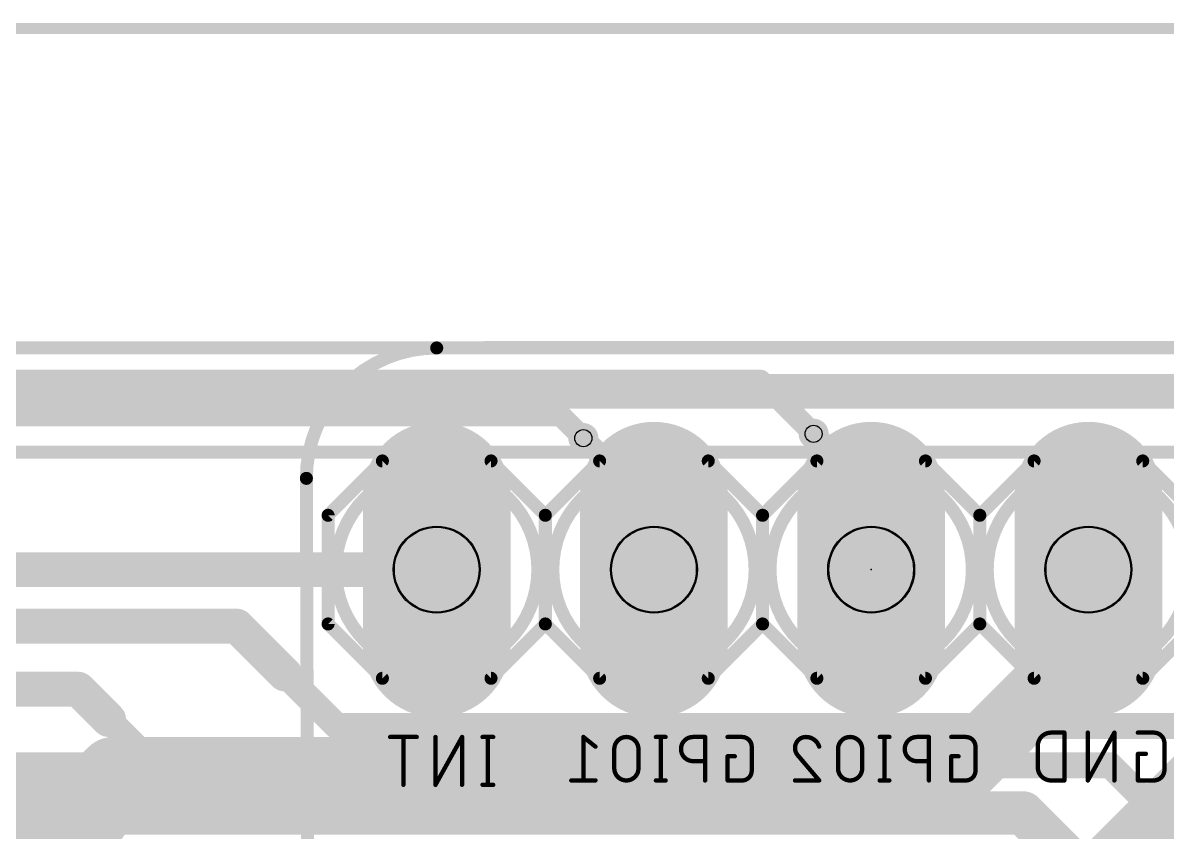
# Model space of a CAD drawing. Extents: x 6 to 264, y 30 to 75.
# Drawn here: x 183.83 to 197.21, y 59.75 to 69.2 of the extents above; entities that cross this region are included whole.
import ezdxf

# ---------------------------------------------------------------- set-up
doc = ezdxf.new("R2010")
doc.units = 0
for name, color, linetype in [('1', 12, 'CONTINUOUS'), ('100', 3, 'CONTINUOUS'), ('101', 190, 'CONTINUOUS'), ('16', 132, 'CONTINUOUS'), ('17', 110, 'CONTINUOUS'), ('18', 110, 'CONTINUOUS'), ('20', 31, 'CONTINUOUS'), ('21', 253, 'CONTINUOUS'), ('23', 53, 'CONTINUOUS'), ('26', 253, 'CONTINUOUS'), ('29', 253, 'CONTINUOUS'), ('30', 253, 'CONTINUOUS'), ('44', 253, 'CONTINUOUS'), ('47', 253, 'CONTINUOUS'), ('51', 253, 'CONTINUOUS')]:
    doc.layers.add(name, color=color, linetype=linetype)

# ---------------------------------------------------------------- blocks, each defined once
blk = doc.blocks.new('RECT')
blk.add_solid([(-0.5, -0.5), (0.5, -0.5), (-0.5, 0.5), (0.5, 0.5)])
blk = doc.blocks.new('LONGP100')
at = {"const_width": 1}
blk.add_lwpolyline([(-0.5, 0), (0.5, 0)], dxfattribs=at)
at = {"const_width": 0.5}
for points in [[(-0.5, 0.25, 1), (-0.5, -0.25)], [(0.5, -0.25, 1), (0.5, 0.25)]]:
    blk.add_lwpolyline(points, format="xyb", dxfattribs=at)
blk = doc.blocks.new('ROUNDV')
at = {"const_width": 0.5}
blk.add_lwpolyline([(0, -0.25, 1), (0, 0.25, 1), (0, -0.25)], format="xyb", dxfattribs=at)

msp = doc.modelspace()

# ---------------------------------------------------------------- linework, layer by layer
at = {"layer": '1'}
for points, const_width in [([(199.7964, 64.897), (62.7126, 64.897)], 0.4064), ([(193.0781, 64.4017), (193.7258, 63.754)], 0.254), ([(190.3857, 64.3509), (191.0842, 63.6524)], 0.254), ([(193.7258, 63.754), (193.7258, 63.5)], 0.254), ([(191.0842, 63.6524), (191.0842, 63.5508)], 0.254), ([(188.6712, 62.8142), (65.8622, 62.8142)], 0.4064), ([(186.3344, 62.1538), (66.3194, 62.1538)], 0.4064), ([(186.8932, 61.595), (186.3344, 62.1538)], 0.4064), ([(187.5028, 60.9854), (186.8932, 61.595)], 0.3048), ([(184.4802, 61.4172), (66.4718, 61.4172)], 0.4064), ([(184.8358, 61.0616), (184.4802, 61.4172)], 0.4064), ([(185.3692, 60.5282), (184.8358, 61.0616)], 0.3048), ([(197.4596, 60.9854), (187.5028, 60.9854)], 0.3048), ([(196.5452, 60.5282), (185.3692, 60.5282)], 0.3048), ([(196.5452, 60.5282), (198.1962, 58.8772)], 0.3048), ([(195.5292, 59.9694), (66.8274, 59.9694)], 0.508), ([(197.4342, 58.0644), (195.5292, 59.9694)], 0.508)]:
    msp.add_lwpolyline(points, dxfattribs=dict(at, const_width=const_width))
for points, const_width in [([(193.123, 64.4466, 1), (193.0332, 64.3568)], 0.127), ([(190.4306, 64.3958, 1), (190.3408, 64.306)], 0.127), ([(193.7893, 63.754, 1), (193.6623, 63.754)], 0.127), ([(193.6809, 63.7091, 1), (193.7707, 63.7989)], 0.127), ([(191.1477, 63.6524, 1), (191.0207, 63.6524)], 0.127), ([(191.0393, 63.6075, 1), (191.1291, 63.6973)], 0.127), ([(191.0207, 63.5508, 1), (191.1477, 63.5508)], 0.127), ([(193.6623, 63.5, 1), (193.7893, 63.5)], 0.127), ([(188.6712, 62.7126, 1), (188.6712, 62.9158)], 0.2032), ([(186.4062, 62.2256, 1), (186.2626, 62.082)], 0.2032), ([(186.3344, 62.0522, 1), (186.3344, 62.2554)], 0.2032), ([(186.8214, 61.5232, 1), (186.965, 61.6668)], 0.2032), ([(186.9471, 61.6489, 1), (186.8393, 61.5411)], 0.1524), ([(184.552, 61.489, 1), (184.4084, 61.3454)], 0.2032), ([(184.4802, 61.3156, 1), (184.4802, 61.5188)], 0.2032), ([(184.764, 60.9898, 1), (184.9076, 61.1334)], 0.2032), ([(184.8897, 61.1155, 1), (184.7819, 61.0077)], 0.1524), ([(187.5028, 61.0616, 1), (187.5028, 60.9092)], 0.1524), ([(187.4489, 60.9315, 1), (187.5567, 61.0393)], 0.1524), ([(185.3692, 60.6044, 1), (185.3692, 60.452)], 0.1524), ([(185.3153, 60.4743, 1), (185.4231, 60.5821)], 0.1524), ([(196.5991, 60.5821, 1), (196.4913, 60.4743)], 0.1524), ([(196.5452, 60.452, 1), (196.5452, 60.6044)], 0.1524), ([(195.619, 60.0592, 1), (195.4394, 59.8796)], 0.254), ([(195.5292, 59.8424, 1), (195.5292, 60.0964)], 0.254)]:
    msp.add_lwpolyline(points, format="xyb", dxfattribs=dict(at, const_width=const_width))
at = {"layer": '100'}
for points, const_width in [([(188.6712, 65.405, 0.4142), (187.1472, 63.881)], 0.1524), ([(188.6712, 65.4431, 1), (188.6712, 65.3669)], 0.0762), ([(188.6712, 65.3669, 1), (188.6712, 65.4431)], 0.0762), ([(187.1853, 63.8811, 1), (187.1091, 63.8809)], 0.0762), ([(187.1091, 63.881, 1), (187.1853, 63.881)], 0.0762)]:
    msp.add_lwpolyline(points, format="xyb", dxfattribs=dict(at, const_width=const_width))
at = {"layer": '100', "const_width": 0.1524}
for points in [[(188.6712, 65.405), (199.0852, 65.405)], [(187.1726, 55.9054), (187.1472, 63.881)]]:
    msp.add_lwpolyline(points, dxfattribs=at)
at = {"layer": '101'}
for points, const_width in [([(188.6712, 65.405, 0.4142), (187.1472, 63.881)], 0.1524), ([(188.6712, 65.4431, 1), (188.6712, 65.3669)], 0.0762), ([(188.6712, 65.3669, 1), (188.6712, 65.4431)], 0.0762), ([(187.1853, 63.8811, 1), (187.1091, 63.8809)], 0.0762), ([(188.6712, 61.6313, 1), (188.6712, 63.9971, 1), (188.6712, 61.6313)], 0.1524), ([(191.2112, 61.6313, 1), (191.2112, 63.9971, 1), (191.2112, 61.6313)], 0.1524), ([(193.7512, 61.6313, 1), (193.7512, 63.9971, 1), (193.7512, 61.6313)], 0.1524), ([(196.2912, 61.6313, 1), (196.2912, 63.9971, 1), (196.2912, 61.6313)], 0.1524), ([(187.1091, 63.881, 1), (187.1853, 63.881)], 0.0762)]:
    msp.add_lwpolyline(points, format="xyb", dxfattribs=dict(at, const_width=const_width))
at = {"layer": '101', "const_width": 0.1524}
for points in [[(188.6712, 65.405), (199.0852, 65.405)], [(187.1726, 55.9054), (187.1472, 63.881)]]:
    msp.add_lwpolyline(points, dxfattribs=at)
at = {"layer": '16'}
for points, const_width in [([(192.4558, 65.024), (25.6032, 65.024)], 0.254), ([(192.4558, 65.024), (193.0781, 64.4017)], 0.254), ([(190.119, 64.6176), (27.559, 64.6176)], 0.254), ([(190.3857, 64.3509), (190.119, 64.6176)], 0.254), ([(193.7512, 63.7286), (193.0781, 64.4017)], 0.254), ([(191.2112, 63.5254), (190.3857, 64.3509)], 0.254), ([(55.626, 64.1858), (197.4596, 64.1858)], 0.1524), ([(193.7512, 62.8142), (193.7512, 63.7286)], 0.254), ([(191.2112, 62.8142), (191.2112, 63.5254)], 0.254), ([(196.2912, 62.8142), (196.2912, 61.9506)], 0.8128), ([(196.2912, 61.9506), (194.7926, 60.452)], 0.8128), ([(198.8312, 61.595), (196.5706, 59.3344)], 0.8128), ([(184.8866, 60.452), (184.4802, 60.0456)], 0.8128), ([(194.7926, 60.452), (184.8866, 60.452)], 0.8128), ([(184.4802, 60.0456), (73.0758, 60.0456)], 1.27)]:
    msp.add_lwpolyline(points, dxfattribs=dict(at, const_width=const_width))
for points, const_width in [([(192.5007, 65.0689, 1), (192.4109, 64.9791)], 0.127), ([(192.4558, 64.9605, 1), (192.4558, 65.0875)], 0.127), ([(190.1639, 64.6625, 1), (190.0741, 64.5727)], 0.127), ([(190.119, 64.5541, 1), (190.119, 64.6811)], 0.127), ([(193.123, 64.4466, 1), (193.0332, 64.3568)], 0.127), ([(193.0332, 64.3568, 1), (193.123, 64.4466)], 0.127), ([(190.4306, 64.3958, 1), (190.3408, 64.306)], 0.127), ([(190.3408, 64.306, 1), (190.4306, 64.3958)], 0.127), ([(193.8147, 63.7286, 1), (193.6877, 63.7286)], 0.127), ([(193.7063, 63.6837, 1), (193.7961, 63.7735)], 0.127), ([(191.2747, 63.5254, 1), (191.1477, 63.5254)], 0.127), ([(191.1663, 63.4805, 1), (191.2561, 63.5703)], 0.127), ([(196.4944, 62.8142, 1), (196.088, 62.8142)], 0.4064), ([(191.1477, 62.8142, 1), (191.2747, 62.8142)], 0.127), ([(193.6877, 62.8142, 1), (193.8147, 62.8142)], 0.127), ([(196.4349, 61.8069, 1), (196.1475, 62.0943)], 0.4064), ([(196.088, 61.9506, 1), (196.4944, 61.9506)], 0.4064), ([(184.8866, 60.6552, 1), (184.8866, 60.2488)], 0.4064), ([(185.0303, 60.3083, 1), (184.7429, 60.5957)], 0.4064), ([(194.6489, 60.5957, 1), (194.9363, 60.3083)], 0.4064), ([(194.7926, 60.2488, 1), (194.7926, 60.6552)], 0.4064), ([(184.4802, 59.7281, 1), (184.4802, 60.3631)], 0.635), ([(184.3365, 60.1893, 1), (184.6239, 59.9019)], 0.4064)]:
    msp.add_lwpolyline(points, format="xyb", dxfattribs=dict(at, const_width=const_width))
at = {"layer": '20', "const_width": 0.1524}
msp.add_lwpolyline([(181.0766, 65.405), (249.6058, 65.4304)], dxfattribs=at)
at = {"layer": '20'}
for centre in [(188.6712, 62.8142), (191.2112, 62.8142), (193.7512, 62.8142), (196.2912, 62.8142)]:
    msp.add_circle(centre, 0.4953, dxfattribs=at)
at = {"layer": '21', "const_width": 0.1524}
for points in [[(187.4012, 63.4492), (188.0362, 64.0842)], [(188.0362, 64.0842), (189.3062, 64.0842)], [(189.9412, 63.4492), (189.3062, 64.0842)], [(189.9412, 63.4492), (190.5762, 64.0842)], [(190.5762, 64.0842), (191.8462, 64.0842)], [(192.4812, 63.4492), (191.8462, 64.0842)], [(192.4812, 63.4492), (193.1162, 64.0842)], [(193.1162, 64.0842), (194.3862, 64.0842)], [(194.3862, 64.0842), (195.0212, 63.4492)], [(195.0212, 63.4492), (195.6562, 64.0842)], [(195.6562, 64.0842), (196.9262, 64.0842)], [(196.9262, 64.0842), (197.5612, 63.4492)], [(187.4012, 62.1792), (187.4012, 63.4492)], [(189.9412, 62.1792), (189.9412, 63.4492)], [(192.4812, 62.1792), (192.4812, 63.4492)], [(195.0212, 62.1792), (195.0212, 63.4492)], [(188.0362, 61.5442), (187.4012, 62.1792)], [(189.3062, 61.5442), (189.9412, 62.1792)], [(190.5762, 61.5442), (189.9412, 62.1792)], [(191.8462, 61.5442), (192.4812, 62.1792)], [(193.1162, 61.5442), (192.4812, 62.1792)], [(195.0212, 62.1792), (194.3862, 61.5442)], [(195.6562, 61.5442), (195.0212, 62.1792)], [(197.5612, 62.1792), (196.9262, 61.5442)], [(189.3062, 61.5442), (188.0362, 61.5442)], [(191.8462, 61.5442), (190.5762, 61.5442)], [(194.3862, 61.5442), (193.1162, 61.5442)], [(196.9262, 61.5442), (195.6562, 61.5442)]]:
    msp.add_lwpolyline(points, dxfattribs=at)
at = {"layer": '21', "const_width": 0.0762}
for points in [[(188.0362, 64.1223, 1), (188.0362, 64.0461)], [(188.0631, 64.0573, 1), (188.0093, 64.1111)], [(189.3331, 64.1111, 1), (189.2793, 64.0573)], [(189.3062, 64.0461, 1), (189.3062, 64.1223)], [(190.5762, 64.1223, 1), (190.5762, 64.0461)], [(190.6031, 64.0573, 1), (190.5493, 64.1111)], [(191.8731, 64.1111, 1), (191.8193, 64.0573)], [(191.8462, 64.0461, 1), (191.8462, 64.1223)], [(193.1162, 64.1223, 1), (193.1162, 64.0461)], [(193.1431, 64.0573, 1), (193.0893, 64.1111)], [(194.4131, 64.1111, 1), (194.3593, 64.0573)], [(194.3862, 64.0461, 1), (194.3862, 64.1223)], [(195.6562, 64.1223, 1), (195.6562, 64.0461)], [(195.6831, 64.0573, 1), (195.6293, 64.1111)], [(196.9531, 64.1111, 1), (196.8993, 64.0573)], [(196.9262, 64.0461, 1), (196.9262, 64.1223)], [(187.4393, 63.4492, 1), (187.3631, 63.4492)], [(187.3743, 63.4761, 1), (187.4281, 63.4223)], [(189.9793, 63.4492, 1), (189.9031, 63.4492)], [(189.9143, 63.4761, 1), (189.9681, 63.4223)], [(189.9143, 63.4223, 1), (189.9681, 63.4761)], [(192.5193, 63.4492, 1), (192.4431, 63.4492)], [(192.4543, 63.4761, 1), (192.5081, 63.4223)], [(192.4543, 63.4223, 1), (192.5081, 63.4761)], [(195.0593, 63.4492, 1), (194.9831, 63.4492)], [(194.9943, 63.4761, 1), (195.0481, 63.4223)], [(194.9943, 63.4223, 1), (195.0481, 63.4761)], [(187.3631, 62.1792, 1), (187.4393, 62.1792)], [(187.4281, 62.2061, 1), (187.3743, 62.1523)], [(189.9031, 62.1792, 1), (189.9793, 62.1792)], [(189.9681, 62.2061, 1), (189.9143, 62.1523)], [(189.9681, 62.1523, 1), (189.9143, 62.2061)], [(192.4431, 62.1792, 1), (192.5193, 62.1792)], [(192.5081, 62.2061, 1), (192.4543, 62.1523)], [(192.5081, 62.1523, 1), (192.4543, 62.2061)], [(194.9831, 62.1792, 1), (195.0593, 62.1792)], [(195.0481, 62.2061, 1), (194.9943, 62.1523)], [(195.0481, 62.1523, 1), (194.9943, 62.2061)], [(188.0362, 61.5823, 1), (188.0362, 61.5061)], [(188.0093, 61.5173, 1), (188.0631, 61.5711)], [(189.2793, 61.5711, 1), (189.3331, 61.5173)], [(189.3062, 61.5061, 1), (189.3062, 61.5823)], [(190.5762, 61.5823, 1), (190.5762, 61.5061)], [(190.5493, 61.5173, 1), (190.6031, 61.5711)], [(191.8193, 61.5711, 1), (191.8731, 61.5173)], [(191.8462, 61.5061, 1), (191.8462, 61.5823)], [(193.1162, 61.5823, 1), (193.1162, 61.5061)], [(193.0893, 61.5173, 1), (193.1431, 61.5711)], [(194.3593, 61.5711, 1), (194.4131, 61.5173)], [(194.3862, 61.5061, 1), (194.3862, 61.5823)], [(195.6562, 61.5823, 1), (195.6562, 61.5061)], [(195.6293, 61.5173, 1), (195.6831, 61.5711)], [(196.8993, 61.5711, 1), (196.9531, 61.5173)], [(196.9262, 61.5061, 1), (196.9262, 61.5823)]]:
    msp.add_lwpolyline(points, format="xyb", dxfattribs=at)
at = {"layer": '23'}
msp.add_point((193.7512, 62.8142), dxfattribs=at)
at = {"layer": '26', "const_width": 0.0508}
for points in [[(188.4372, 60.8584), (188.1267, 60.8584)], [(188.282, 60.2996), (188.282, 60.8584)], [(188.9675, 60.8584), (188.6571, 60.2996)], [(188.6571, 60.2996), (188.6571, 60.8584)], [(188.9675, 60.2996), (188.9675, 60.8584)], [(189.3316, 60.8584), (189.2074, 60.8584)], [(189.2695, 60.8584), (189.2695, 60.2996)], [(190.5269, 60.7455), (190.3858, 60.8584)], [(190.3858, 60.8584), (190.3858, 60.3504)], [(191.3475, 60.8584), (191.2346, 60.8584)], [(191.2911, 60.8584), (191.2911, 60.3504)], [(191.8098, 60.8584), (191.6687, 60.8584)], [(191.8098, 60.3504), (191.8098, 60.8584)], [(192.2413, 60.8584), (192.072, 60.8584)], [(193.9637, 60.8584), (193.8508, 60.8584)], [(193.9073, 60.8584), (193.9073, 60.3504)], [(194.426, 60.8584), (194.2849, 60.8584)], [(194.426, 60.3504), (194.426, 60.8584)], [(194.8575, 60.8584), (194.6882, 60.8584)], [(196.0098, 60.9092), (195.8546, 60.9092)], [(196.0098, 60.3504), (196.0098, 60.9092)], [(196.595, 60.9092), (196.2845, 60.3504)], [(196.2845, 60.3504), (196.2845, 60.9092)], [(196.595, 60.3504), (196.595, 60.9092)], [(197.056, 60.9092), (196.8698, 60.9092)], [(190.7476, 60.7173), (190.7476, 60.4915)], [(191.0298, 60.4915), (191.0298, 60.7173)], [(192.3542, 60.4633), (192.3542, 60.7455)], [(193.3638, 60.7173), (193.3638, 60.4915)], [(193.646, 60.4915), (193.646, 60.7173)], [(194.9704, 60.4633), (194.9704, 60.7455)], [(195.6993, 60.754), (195.6993, 60.5056)], [(197.1802, 60.4746), (197.1802, 60.785)], [(192.1566, 60.6326), (192.072, 60.6326)], [(192.072, 60.6326), (192.072, 60.3504)], [(192.9032, 60.6326), (193.1431, 60.3504)], [(194.7728, 60.6326), (194.6882, 60.6326)], [(194.6882, 60.6326), (194.6882, 60.3504)], [(196.9629, 60.6608), (196.8698, 60.6608)], [(196.8698, 60.6608), (196.8698, 60.3504)], [(191.6687, 60.5762), (191.8098, 60.5762)], [(194.2849, 60.5762), (194.426, 60.5762)], [(190.5269, 60.3504), (190.2447, 60.3504)], [(191.3475, 60.3504), (191.2346, 60.3504)], [(192.072, 60.3504), (192.2413, 60.3504)], [(193.1431, 60.3504), (192.8609, 60.3504)], [(193.9637, 60.3504), (193.8508, 60.3504)], [(194.6882, 60.3504), (194.8575, 60.3504)], [(195.8546, 60.3504), (196.0098, 60.3504)], [(196.8698, 60.3504), (197.056, 60.3504)], [(189.3316, 60.2996), (189.2074, 60.2996)]]:
    msp.add_lwpolyline(points, dxfattribs=at)
at = {"layer": '26'}
for points, const_width in [([(188.1267, 60.8711, 1), (188.1267, 60.8457)], 0.0254), ([(188.2947, 60.8584, 1), (188.2693, 60.8584)], 0.0254), ([(188.4372, 60.8457, 1), (188.4372, 60.8711)], 0.0254), ([(188.6698, 60.8584, 1), (188.6444, 60.8584)], 0.0254), ([(188.9802, 60.8584, 1), (188.9548, 60.8584)], 0.0254), ([(188.9786, 60.8522, 1), (188.9564, 60.8646)], 0.0254), ([(189.2074, 60.8711, 1), (189.2074, 60.8457)], 0.0254), ([(189.2822, 60.8584, 1), (189.2568, 60.8584)], 0.0254), ([(189.3316, 60.8457, 1), (189.3316, 60.8711)], 0.0254), ([(190.3937, 60.8683, 1), (190.3779, 60.8485)], 0.0254), ([(190.3985, 60.8584, 1), (190.3731, 60.8584)], 0.0254), ([(191.0298, 60.7173, 1), (190.7476, 60.7173)], 0.0508), ([(191.2346, 60.8711, 1), (191.2346, 60.8457)], 0.0254), ([(191.3038, 60.8584, 1), (191.2784, 60.8584)], 0.0254), ([(191.3475, 60.8457, 1), (191.3475, 60.8711)], 0.0254), ([(191.6687, 60.8584, 1), (191.6687, 60.5762)], 0.0508), ([(191.6687, 60.8711, 1), (191.6687, 60.8457)], 0.0254), ([(191.6687, 60.8457, 1), (191.6687, 60.8711)], 0.0254), ([(191.8225, 60.8584, 1), (191.7971, 60.8584)], 0.0254), ([(191.8098, 60.8457, 1), (191.8098, 60.8711)], 0.0254), ([(192.072, 60.8711, 1), (192.072, 60.8457)], 0.0254), ([(192.3542, 60.7455, 0.4142), (192.2413, 60.8584)], 0.0508), ([(192.2413, 60.8711, 1), (192.2413, 60.8457)], 0.0254), ([(192.2413, 60.8457, 1), (192.2413, 60.8711)], 0.0254), ([(192.9879, 60.8584, 0.4142), (192.8609, 60.7314)], 0.0508), ([(193.1431, 60.7455, 0.3252), (192.9879, 60.8584)], 0.0508), ([(192.9879, 60.8711, 1), (192.9879, 60.8457)], 0.0254), ([(192.9879, 60.8457, 1), (192.9879, 60.8711)], 0.0254), ([(193.646, 60.7173, 1), (193.3638, 60.7173)], 0.0508), ([(193.8508, 60.8711, 1), (193.8508, 60.8457)], 0.0254), ([(193.92, 60.8584, 1), (193.8946, 60.8584)], 0.0254), ([(193.9637, 60.8457, 1), (193.9637, 60.8711)], 0.0254), ([(194.2849, 60.8584, 1), (194.2849, 60.5762)], 0.0508), ([(194.2849, 60.8711, 1), (194.2849, 60.8457)], 0.0254), ([(194.2849, 60.8457, 1), (194.2849, 60.8711)], 0.0254), ([(194.4387, 60.8584, 1), (194.4133, 60.8584)], 0.0254), ([(194.426, 60.8457, 1), (194.426, 60.8711)], 0.0254), ([(194.6882, 60.8711, 1), (194.6882, 60.8457)], 0.0254), ([(194.9704, 60.7455, 0.4142), (194.8575, 60.8584)], 0.0508), ([(194.8575, 60.8711, 1), (194.8575, 60.8457)], 0.0254), ([(194.8575, 60.8457, 1), (194.8575, 60.8711)], 0.0254), ([(195.8546, 60.9092, 0.4142), (195.6993, 60.754)], 0.0508), ([(195.8546, 60.9219, 1), (195.8546, 60.8965)], 0.0254), ([(195.8546, 60.8965, 1), (195.8546, 60.9219)], 0.0254), ([(196.0225, 60.9092, 1), (195.9971, 60.9092)], 0.0254), ([(196.0098, 60.8965, 1), (196.0098, 60.9219)], 0.0254), ([(196.2972, 60.9092, 1), (196.2718, 60.9092)], 0.0254), ([(196.6077, 60.9092, 1), (196.5823, 60.9092)], 0.0254), ([(196.6061, 60.903, 1), (196.5839, 60.9154)], 0.0254), ([(196.8698, 60.9219, 1), (196.8698, 60.8965)], 0.0254), ([(197.1802, 60.785, 0.4142), (197.056, 60.9092)], 0.0508), ([(197.056, 60.9219, 1), (197.056, 60.8965)], 0.0254), ([(197.056, 60.8965, 1), (197.056, 60.9219)], 0.0254), ([(190.519, 60.7356, 1), (190.5349, 60.7554)], 0.0254), ([(190.7603, 60.7173, 1), (190.7349, 60.7173)], 0.0254), ([(191.0425, 60.7173, 1), (191.0171, 60.7173)], 0.0254), ([(192.3669, 60.7455, 1), (192.3415, 60.7455)], 0.0254), ([(192.3415, 60.7455, 1), (192.3669, 60.7455)], 0.0254), ([(192.8609, 60.7314, 0.2053), (192.9032, 60.6326)], 0.0508), ([(192.8736, 60.7314, 1), (192.8482, 60.7314)], 0.0254), ([(192.8482, 60.7314, 1), (192.8736, 60.7314)], 0.0254), ([(193.131, 60.7416, 1), (193.1552, 60.7494)], 0.0254), ([(193.3765, 60.7173, 1), (193.3511, 60.7173)], 0.0254), ([(193.6587, 60.7173, 1), (193.6333, 60.7173)], 0.0254), ([(194.9831, 60.7455, 1), (194.9577, 60.7455)], 0.0254), ([(194.9577, 60.7455, 1), (194.9831, 60.7455)], 0.0254), ([(195.712, 60.754, 1), (195.6866, 60.754)], 0.0254), ([(195.6866, 60.754, 1), (195.712, 60.754)], 0.0254), ([(197.1929, 60.785, 1), (197.1675, 60.785)], 0.0254), ([(197.1675, 60.785, 1), (197.1929, 60.785)], 0.0254), ([(190.7349, 60.7173, 1), (190.7603, 60.7173)], 0.0254), ([(191.0171, 60.7173, 1), (191.0425, 60.7173)], 0.0254), ([(192.072, 60.6453, 1), (192.072, 60.6199)], 0.0254), ([(192.0847, 60.6326, 1), (192.0593, 60.6326)], 0.0254), ([(192.1566, 60.6199, 1), (192.1566, 60.6453)], 0.0254), ([(192.9129, 60.6408, 1), (192.8936, 60.6244)], 0.0254), ([(192.8945, 60.6234, 1), (192.912, 60.6418)], 0.0254), ([(193.3511, 60.7173, 1), (193.3765, 60.7173)], 0.0254), ([(193.6333, 60.7173, 1), (193.6587, 60.7173)], 0.0254), ([(194.6882, 60.6453, 1), (194.6882, 60.6199)], 0.0254), ([(194.7009, 60.6326, 1), (194.6755, 60.6326)], 0.0254), ([(194.7728, 60.6199, 1), (194.7728, 60.6453)], 0.0254), ([(196.8698, 60.6735, 1), (196.8698, 60.6481)], 0.0254), ([(196.8825, 60.6608, 1), (196.8571, 60.6608)], 0.0254), ([(196.9629, 60.6481, 1), (196.9629, 60.6735)], 0.0254), ([(190.7476, 60.4915, 1), (191.0298, 60.4915)], 0.0508), ([(190.7603, 60.4915, 1), (190.7349, 60.4915)], 0.0254), ([(190.7349, 60.4915, 1), (190.7603, 60.4915)], 0.0254), ([(191.0425, 60.4915, 1), (191.0171, 60.4915)], 0.0254), ([(191.0171, 60.4915, 1), (191.0425, 60.4915)], 0.0254), ([(191.6687, 60.5889, 1), (191.6687, 60.5635)], 0.0254), ([(191.6687, 60.5635, 1), (191.6687, 60.5889)], 0.0254), ([(191.8098, 60.5635, 1), (191.8098, 60.5889)], 0.0254), ([(192.2413, 60.3504, 0.4142), (192.3542, 60.4633)], 0.0508), ([(192.3669, 60.4633, 1), (192.3415, 60.4633)], 0.0254), ([(192.3415, 60.4633, 1), (192.3669, 60.4633)], 0.0254), ([(193.3638, 60.4915, 1), (193.646, 60.4915)], 0.0508), ([(193.3765, 60.4915, 1), (193.3511, 60.4915)], 0.0254), ([(193.3511, 60.4915, 1), (193.3765, 60.4915)], 0.0254), ([(193.6587, 60.4915, 1), (193.6333, 60.4915)], 0.0254), ([(193.6333, 60.4915, 1), (193.6587, 60.4915)], 0.0254), ([(194.2849, 60.5889, 1), (194.2849, 60.5635)], 0.0254), ([(194.2849, 60.5635, 1), (194.2849, 60.5889)], 0.0254), ([(194.426, 60.5635, 1), (194.426, 60.5889)], 0.0254), ([(194.8575, 60.3504, 0.4142), (194.9704, 60.4633)], 0.0508), ([(194.9831, 60.4633, 1), (194.9577, 60.4633)], 0.0254), ([(194.9577, 60.4633, 1), (194.9831, 60.4633)], 0.0254), ([(195.6993, 60.5056, 0.4142), (195.8546, 60.3504)], 0.0508), ([(195.712, 60.5056, 1), (195.6866, 60.5056)], 0.0254), ([(195.6866, 60.5056, 1), (195.712, 60.5056)], 0.0254), ([(197.056, 60.3504, 0.4142), (197.1802, 60.4746)], 0.0508), ([(197.1929, 60.4746, 1), (197.1675, 60.4746)], 0.0254), ([(197.1675, 60.4746, 1), (197.1929, 60.4746)], 0.0254), ([(190.2447, 60.3631, 1), (190.2447, 60.3377)], 0.0254), ([(190.3731, 60.3504, 1), (190.3985, 60.3504)], 0.0254), ([(190.5269, 60.3377, 1), (190.5269, 60.3631)], 0.0254), ([(191.2346, 60.3631, 1), (191.2346, 60.3377)], 0.0254), ([(191.2784, 60.3504, 1), (191.3038, 60.3504)], 0.0254), ([(191.3475, 60.3377, 1), (191.3475, 60.3631)], 0.0254), ([(191.7971, 60.3504, 1), (191.8225, 60.3504)], 0.0254), ([(192.072, 60.3631, 1), (192.072, 60.3377)], 0.0254), ([(192.0593, 60.3504, 1), (192.0847, 60.3504)], 0.0254), ([(192.2413, 60.3631, 1), (192.2413, 60.3377)], 0.0254), ([(192.2413, 60.3377, 1), (192.2413, 60.3631)], 0.0254), ([(192.8609, 60.3631, 1), (192.8609, 60.3377)], 0.0254), ([(193.1334, 60.3422, 1), (193.1528, 60.3586)], 0.0254), ([(193.1431, 60.3377, 1), (193.1431, 60.3631)], 0.0254), ([(193.8508, 60.3631, 1), (193.8508, 60.3377)], 0.0254), ([(193.8946, 60.3504, 1), (193.92, 60.3504)], 0.0254), ([(193.9637, 60.3377, 1), (193.9637, 60.3631)], 0.0254), ([(194.4133, 60.3504, 1), (194.4387, 60.3504)], 0.0254), ([(194.6882, 60.3631, 1), (194.6882, 60.3377)], 0.0254), ([(194.6755, 60.3504, 1), (194.7009, 60.3504)], 0.0254), ([(194.8575, 60.3631, 1), (194.8575, 60.3377)], 0.0254), ([(194.8575, 60.3377, 1), (194.8575, 60.3631)], 0.0254), ([(195.8546, 60.3631, 1), (195.8546, 60.3377)], 0.0254), ([(195.8546, 60.3377, 1), (195.8546, 60.3631)], 0.0254), ([(195.9971, 60.3504, 1), (196.0225, 60.3504)], 0.0254), ([(196.0098, 60.3377, 1), (196.0098, 60.3631)], 0.0254), ([(196.2734, 60.3566, 1), (196.2956, 60.3442)], 0.0254), ([(196.2718, 60.3504, 1), (196.2972, 60.3504)], 0.0254), ([(196.5823, 60.3504, 1), (196.6077, 60.3504)], 0.0254), ([(196.8698, 60.3631, 1), (196.8698, 60.3377)], 0.0254), ([(196.8571, 60.3504, 1), (196.8825, 60.3504)], 0.0254), ([(197.056, 60.3631, 1), (197.056, 60.3377)], 0.0254), ([(197.056, 60.3377, 1), (197.056, 60.3631)], 0.0254), ([(188.2693, 60.2996, 1), (188.2947, 60.2996)], 0.0254), ([(188.646, 60.3058, 1), (188.6682, 60.2934)], 0.0254), ([(188.6444, 60.2996, 1), (188.6698, 60.2996)], 0.0254), ([(188.9548, 60.2996, 1), (188.9802, 60.2996)], 0.0254), ([(189.2074, 60.3123, 1), (189.2074, 60.2869)], 0.0254), ([(189.2568, 60.2996, 1), (189.2822, 60.2996)], 0.0254), ([(189.3316, 60.2869, 1), (189.3316, 60.3123)], 0.0254)]:
    msp.add_lwpolyline(points, format="xyb", dxfattribs=dict(at, const_width=const_width))
at = {"layer": '29', "const_width": 0.5969}
for points in [[(188.6712, 62.5157, 1), (188.6712, 63.1127, 1), (188.6712, 62.5157)], [(191.2112, 62.5157, 1), (191.2112, 63.1127, 1), (191.2112, 62.5157)], [(193.7512, 62.5157, 1), (193.7512, 63.1127, 1), (193.7512, 62.5157)], [(196.2912, 62.5157, 1), (196.2912, 63.1127, 1), (196.2912, 62.5157)]]:
    msp.add_lwpolyline(points, format="xyb", dxfattribs=at)
at = {"layer": '30', "const_width": 0.5969}
for points in [[(188.6712, 62.5157, 1), (188.6712, 63.1127, 1), (188.6712, 62.5157)], [(191.2112, 62.5157, 1), (191.2112, 63.1127, 1), (191.2112, 62.5157)], [(193.7512, 62.5157, 1), (193.7512, 63.1127, 1), (193.7512, 62.5157)], [(196.2912, 62.5157, 1), (196.2912, 63.1127, 1), (196.2912, 62.5157)]]:
    msp.add_lwpolyline(points, format="xyb", dxfattribs=at)
at = {"layer": '44'}
for centre, radius in [((193.0781, 64.4017), 0.1), ((190.3857, 64.3509), 0.1), ((188.6712, 62.8142), 0.508), ((191.2112, 62.8142), 0.508), ((193.7512, 62.8142), 0.508), ((196.2912, 62.8142), 0.508)]:
    msp.add_circle(centre, radius, dxfattribs=at)
at = {"layer": '47', "const_width": 0.13}
msp.add_lwpolyline([(263.3838, 69.1388), (12.4856, 69.1388)], dxfattribs=at)

# ---------------------------------------------------------------- block references
at = {"layer": '17', "xscale": 1.524, "yscale": 1.524, "rotation": 270}
for p in [(188.6712, 62.8142), (188.6712, 62.8142), (191.2112, 62.8142), (191.2112, 62.8142), (193.7512, 62.8142), (193.7512, 62.8142), (196.2912, 62.8142), (196.2912, 62.8142)]:
    msp.add_blockref('LONGP100', p, dxfattribs=at)
at = {"layer": '18', "xscale": 0.3524, "yscale": 0.3524}
for p in [(190.3857, 64.3509), (190.3857, 64.3509), (193.0781, 64.4017), (193.0781, 64.4017)]:
    msp.add_blockref('ROUNDV', p, dxfattribs=at)
at = {"layer": '29', "xscale": 1.7272, "yscale": 1.7272, "rotation": 270}
for p in [(188.6712, 62.8142), (191.2112, 62.8142), (193.7512, 62.8142), (196.2912, 62.8142)]:
    msp.add_blockref('LONGP100', p, dxfattribs=at)
at = {"layer": '30', "xscale": 1.7272, "yscale": 1.7272, "rotation": 270}
for p in [(188.6712, 62.8142), (191.2112, 62.8142), (193.7512, 62.8142), (196.2912, 62.8142)]:
    msp.add_blockref('LONGP100', p, dxfattribs=at)
at = {"layer": '51', "xscale": 0.508, "yscale": 0.508, "rotation": 180}
for p in [(188.6712, 62.8142), (191.2112, 62.8142), (193.7512, 62.8142), (196.2912, 62.8142)]:
    msp.add_blockref('RECT', p, dxfattribs=at)

doc.saveas('drawing.dxf')
